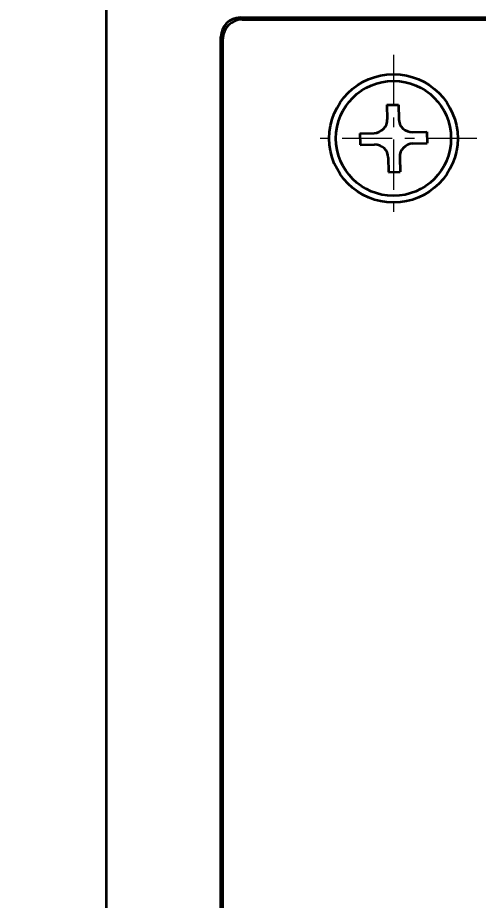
# Model space of a CAD drawing. Extents: x 23 to 417, y 3 to 294.
# Drawn here: x 201.02 to 205.82, y 102.64 to 111.85 of the extents above; entities that cross this region are included whole.
import ezdxf
from ezdxf.enums import TextEntityAlignment as Align

# ---------------------------------------------------------------- set-up
doc = ezdxf.new("R2010")
doc.units = 0
doc.linetypes.add('DASHDOT', pattern=[18.5, 12, -3, 0.5, -3])
doc.layers.get('0').update_dxf_attribs({"lineweight": 13})
doc.styles.get("Standard").update_dxf_attribs({"font": 'isocp.shx'})
doc.dimstyles.get("Standard").update_dxf_attribs({"dimtxt": 2.5, "dimasz": 2.5, "dimexe": 1.25, "dimexo": 0.625, "dimtad": 1, "dimtxsty": 'Standard', "dimcen": 2.5, "dimadec": 0, "dimazin": 0, "dimtfac": 1, "dimtmove": 0, "dimatfit": 0, "dimfxl": 0, "dimarcsym": 0})

# ---------------------------------------------------------------- blocks, each defined once
blk = doc.blocks.new('*D775')
at = {"color": 230, "lineweight": 13, "ltscale": 0.072986}
blk.add_line((220.937, 119.0118), (220.937, 121.9312), dxfattribs=at)
at = {"color": 230, "lineweight": 13, "ltscale": 0.275935}
blk.add_line((230.7318, 110.8938), (230.7318, 121.9312), dxfattribs=at)
at = {"color": 230, "lineweight": 13}
blk.add_line((201.0151, 119.9312), (230.7318, 119.9312), dxfattribs=at)
for points in [[(222.8689, 120.4489), (220.937, 119.9312), (222.8689, 119.4136)], [(228.7999, 119.4136), (230.7318, 119.9312), (228.7999, 120.4489)]]:
    blk.add_lwpolyline(points, dxfattribs=at)
for s, height, width, p, p2 in [('[', 2, 1.552525, (207.5228, 121.9312), (208.2991, 121.9312)), (']', 2, 1.552524, (216.937, 121.9312), (217.7133, 121.9312)), ('49', 2, 1.233748, (201.0151, 121.9312), (204.5228, 121.9312)), ('1.93', 2, 1.584295, (209.2991, 121.9312), (215.937, 121.9312)), ('/', 1, 1.818182, (205.5228, 122.4312), (206.5228, 122.4312))]:
    blk.add_text(s, height=height, dxfattribs=dict(at, width=width)).set_placement(p, p2, align=Align.FIT)
blk = doc.blocks.new('BLOCK3123')
at = {"color": 7, "linetype": 'DASHDOT', "lineweight": 13, "ltscale": 0.21775}
for p, q in [((-79.974, 60.757), (-79.974, 52.047)), ((-75.619, 56.402), (-84.329, 56.402))]:
    blk.add_line(p, q, dxfattribs=at)
blk = doc.blocks.new('BLOCK3137')
at = {"color": 7, "lineweight": 35}
for p, q in [((-94.974, 74), (-94.974, -89)), ((-87.974, 62.698), (88.026, 62.698)), ((-87.874, 62.602), (87.926, 62.602)), ((-88.974, -78.297), (-88.974, 61.698)), ((-88.874, -77.297), (-88.874, 61.602))]:
    blk.add_line(p, q, dxfattribs=at)
at = {"color": 7, "lineweight": 35, "ltscale": 0.110912}
blk.add_line((-88.974, 55.116), (-88.974, 59.552), dxfattribs=at)
at = {"color": 7, "lineweight": 35, "ltscale": 0.014999}
for p, q in [((-80.319, 58.144), (-79.719, 58.159)), ((-81.731, 56.657), (-81.715, 56.057)), ((-78.232, 56.747), (-78.217, 56.147)), ((-80.228, 54.645), (-79.629, 54.66))]:
    blk.add_line(p, q, dxfattribs=at)
at = {"color": 7, "lineweight": 35, "ltscale": 0.01875}
for p, q in [((-80.319, 58.144), (-80.299, 57.394)), ((-79.719, 58.159), (-79.7, 57.41)), ((-81.731, 56.657), (-80.981, 56.676)), ((-78.982, 56.728), (-78.232, 56.747)), ((-81.715, 56.057), (-80.966, 56.076)), ((-78.966, 56.128), (-78.217, 56.147)), ((-80.248, 55.395), (-80.228, 54.645)), ((-79.648, 55.41), (-79.629, 54.66))]:
    blk.add_line(p, q, dxfattribs=at)
at = {"color": 7, "lineweight": 35, "ltscale": 0.110957}
blk.add_line((-88.974, 51.114), (-88.974, 55.552), dxfattribs=at)
at = {"color": 7, "lineweight": 35, "ltscale": 0.039043}
blk.add_line((-88.974, 49.552), (-88.974, 51.114), dxfattribs=at)
at = {"color": 7, "lineweight": 35}
for radius in [3.35, 3]:
    blk.add_circle((-79.974, 56.402), radius, dxfattribs=at)
for centre, radius, start, end in [((-87.974, 61.698), 1, 90, 180), ((-87.874, 61.602), 1, 90, 180), ((-80.999, 57.376), 0.7, 271.4798, 361.4799), ((-79, 57.428), 0.7, 181.4798, 271.4798), ((-80.948, 55.377), 0.7, 1.4798, 91.4798), ((-78.948, 55.428), 0.7, 91.4798, 181.4798)]:
    blk.add_arc(centre, radius, start, end, dxfattribs=at)

msp = doc.modelspace()

# ---------------------------------------------------------------- block references
at = {"lineweight": 0, "xscale": 0.2, "yscale": 0.2, "zscale": 0.2}
for name in ['BLOCK3137', 'BLOCK3123']:
    msp.add_blockref(name, (220.9318, 99.3118), dxfattribs=at)

# ---------------------------------------------------------------- dimensions: what is measured, and where the dimension line sits
at = {"color": 0, "lineweight": 0}
dim = msp.add_linear_dim(base=(220.937, 119.9312), p1=(230.7318, 109.8938), p2=(220.937, 118.0118), angle=179.99905, dimstyle='Standard', override={"dimlfac": 5}, dxfattribs=at)
dim.commit()
dim.dimension.update_dxf_attribs({"geometry": '*D775', "text_midpoint": (209.3642, 119.9312), "dimtype": 160})

doc.saveas('drawing.dxf')
